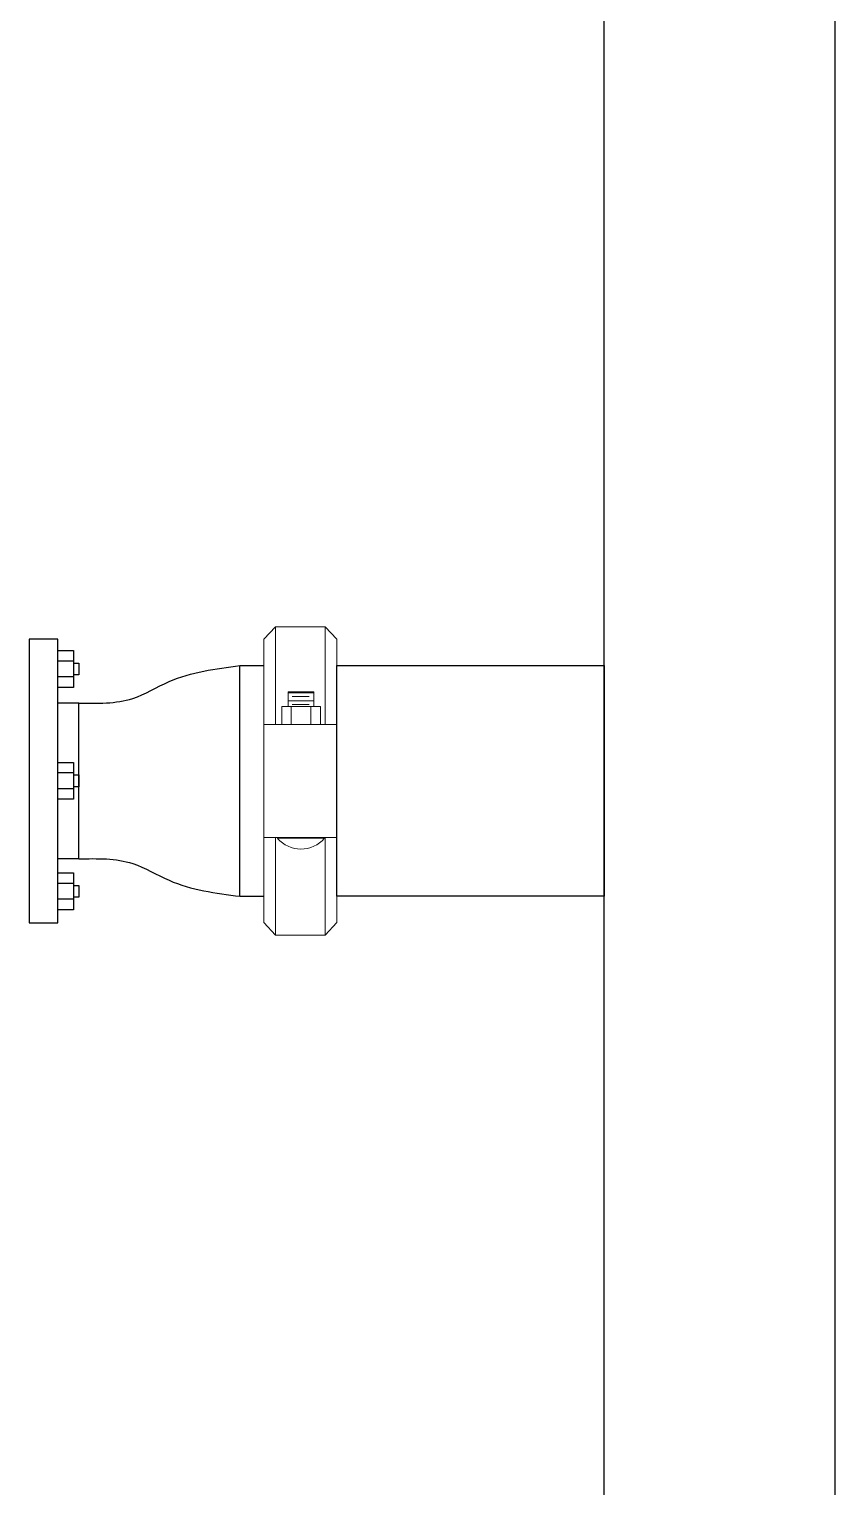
# Model space of a CAD drawing. Extents: x 226317 to 226469, y 8188101 to 8188260.
# Drawn here: x 226391.826 to 226392.224, y 8188234.214 to 8188234.935 of the extents above; entities that cross this region are included whole.
import ezdxf

# ---------------------------------------------------------------- set-up
doc = ezdxf.new("R2010")
doc.units = 0
doc.header["$LTSCALE"] = 15
doc.layers.get('0').update_dxf_attribs({"color": 250})
doc.layers.add('00-GTI-Acoples', color=250, linetype='Continuous')
doc.layers.add('A-SANITARIOS', color=250, linetype='Continuous')

# ---------------------------------------------------------------- blocks, each defined once
blk = doc.blocks.new('A$C363a55df')
at = {"layer": '00-GTI-Acoples', "linetype": 'Continuous', "lineweight": 0, "extrusion": (3.83476e-17, -1, 0)}
for p, q in [((-27.1, 105), (-18.4, 114.3)), ((-18.4, 41.9), (-18.4, 114.3)), ((18.4, 114.3), (-18.4, 114.3)), ((18.4, 41.9), (18.4, 114.3)), ((27.1, 105), (18.4, 114.3)), ((-27.1, 41.9), (-27.1, 105)), ((27.1, 41.9), (27.1, 105)), ((-9, 66), (0.5, 66)), ((-9, 55.1), (-9, 66)), ((0.5, 66), (10, 66)), ((10, 55.1), (10, 66)), ((-13.8, 41.9), (-13.8, 55.1)), ((-13.8, 55.1), (-6.7, 55.1)), ((-6.7, 41.9), (-6.7, 55.1)), ((-6.7, 55.1), (7.7, 55.1)), ((7.7, 41.9), (7.7, 55.1)), ((7.7, 55.1), (14.9, 55.1)), ((14.9, 41.9), (14.9, 55.1)), ((-27.1, 41.9), (-27.1, 21.6)), ((-25.4, 41.9), (-27.1, 41.9)), ((-6.4, 41.9), (-25.4, 41.9)), ((7.4, 41.9), (-6.4, 41.9)), ((26.4, 41.9), (7.4, 41.9)), ((27.1, 41.9), (26.4, 41.9)), ((27.1, 41.9), (27.1, 21.6)), ((-27.1, -21.6), (-27.1, 21.6)), ((27.1, -21.6), (27.1, 21.6)), ((-27.1, -21.6), (-27.1, -41.9)), ((27.1, -21.6), (27.1, -41.9)), ((-27.1, -41.9), (-25.4, -41.9)), ((-27.1, -105), (-27.1, -41.9)), ((-25.4, -41.9), (-6.4, -41.9)), ((-18.4, -114.3), (-18.4, -41.9)), ((-16.8, -42.5), (-16.8, -41.9)), ((-16.8, -42.5), (17.8, -42.5)), ((-6.4, -41.9), (7.4, -41.9)), ((7.4, -41.9), (26.4, -41.9)), ((17.8, -42.5), (17.8, -41.9)), ((18.4, -114.3), (18.4, -41.9)), ((26.4, -41.9), (27.1, -41.9)), ((27.1, -105), (27.1, -41.9)), ((-27.1, -105), (-18.4, -114.3)), ((27.1, -105), (18.4, -114.3)), ((18.4, -114.3), (-18.4, -114.3))]:
    blk.add_line(p, q, dxfattribs=at)
at = {"layer": '00-GTI-Acoples', "linetype": 'Continuous', "lineweight": 0}
for p, q in [((-27.1, 103.1), (-27.1, -103.1)), ((27.1, 103.1), (27.1, -103.1)), ((10, 65.3), (-9, 65.3)), ((10, 59.5), (-9, 59.5)), ((6.5, 62.5), (-6, 62.5)), ((6.5, 56.7), (-6, 56.7))]:
    blk.add_line(p, q, dxfattribs=at)
blk.add_arc((0.5, -27.6), 22.9, 220.8756, 319.1244, dxfattribs=at)
blk = doc.blocks.new('BOMBAS-28.02.2025')
at = {"layer": 'A-SANITARIOS', "color": 8}
for p, q in [((2.32326, -8.27643, 0), (2.30902, -8.27643, 0)), ((2.30902, -8.27643, 0), (2.30902, -8.41654, 0)), ((2.32326, -8.41654, 0), (2.32326, -8.27643, 0)), ((2.32326, -8.3003, 0), (2.32326, -8.28209, 0)), ((2.32326, -8.28209, 0), (2.33101, -8.28209, 0)), ((2.33101, -8.28209, 0), (2.33101, -8.3003, 0)), ((2.33101, -8.28728, 0), (2.32326, -8.28728, 0)), ((2.33101, -8.28728, 0), (2.32326, -8.28728, 0)), ((2.33101, -8.28829, 0), (2.33358, -8.28829, 0)), ((2.33358, -8.28829, 0), (2.33358, -8.2941, 0)), ((2.33101, -8.29507, 0), (2.32326, -8.29507, 0)), ((2.33101, -8.29507, 0), (2.32326, -8.29507, 0)), ((2.33358, -8.2941, 0), (2.33101, -8.2941, 0)), ((2.33101, -8.3003, 0), (2.32326, -8.3003, 0)), ((2.32326, -8.35554, 0), (2.32326, -8.33733, 0)), ((2.32326, -8.33733, 0), (2.33101, -8.33733, 0)), ((2.33101, -8.33733, 0), (2.33101, -8.35554, 0)), ((2.33101, -8.34252, 0), (2.32326, -8.34252, 0)), ((2.33101, -8.34252, 0), (2.32326, -8.34252, 0)), ((2.33101, -8.34353, 0), (2.33358, -8.34353, 0)), ((2.33358, -8.34353, 0), (2.33358, -8.34934, 0)), ((2.33101, -8.35032, 0), (2.32326, -8.35032, 0)), ((2.33101, -8.35032, 0), (2.32326, -8.35032, 0)), ((2.33358, -8.34934, 0), (2.33101, -8.34934, 0)), ((2.33101, -8.35554, 0), (2.32326, -8.35554, 0)), ((2.32326, -8.41011, 0), (2.32326, -8.3919, 0)), ((2.32326, -8.3919, 0), (2.33101, -8.3919, 0)), ((2.33101, -8.39709, 0), (2.32326, -8.39709, 0)), ((2.33101, -8.39709, 0), (2.32326, -8.39709, 0)), ((2.33101, -8.3919, 0), (2.33101, -8.41011, 0)), ((2.33101, -8.3981, 0), (2.33358, -8.3981, 0)), ((2.33358, -8.3981, 0), (2.33358, -8.40391, 0)), ((2.33101, -8.40488, 0), (2.32326, -8.40488, 0)), ((2.33101, -8.40488, 0), (2.32326, -8.40488, 0)), ((2.33358, -8.40391, 0), (2.33101, -8.40391, 0)), ((2.33101, -8.41011, 0), (2.32326, -8.41011, 0)), ((2.30902, -8.41654, 0), (2.32326, -8.41654, 0))]:
    blk.add_line(p, q, dxfattribs=at)
at = {"layer": 'A-SANITARIOS', "color": 8, "linetype": 'Continuous'}
for p, q in [((2.4132, -8.40349, 0), (2.4132, -8.28949, 0)), ((2.4132, -8.39649, 0), (2.4132, -8.29649, 0)), ((2.33358, -8.30798, 0), (2.32326, -8.30798, 0)), ((2.33358, -8.30798, 0), (2.32326, -8.30798, 0)), ((2.33358, -8.38499, 0), (2.33358, -8.30798, 0)), ((2.33358, -8.38499, 0), (2.33358, -8.30825, 0)), ((2.33358, -8.38499, 0), (2.32326, -8.38499, 0)), ((2.33358, -8.38499, 0), (2.32326, -8.38499, 0))]:
    blk.add_line(p, q, dxfattribs=at)
at = {"layer": 'A-SANITARIOS', "color": 8, "elevation": 0}
for points in [[(2.59318, -9.27828), (2.59318, -7.41469), (2.70718, -7.41469), (2.70718, -9.27828)], [(2.33101, -8.28829), (2.33358, -8.28829), (2.33358, -8.2941), (2.33101, -8.2941)], [(2.4132, -8.28949), (2.42497, -8.28949)], [(2.33101, -8.34353), (2.33358, -8.34353), (2.33358, -8.34934), (2.33101, -8.34934)], [(2.33101, -8.3981), (2.33358, -8.3981), (2.33358, -8.40391), (2.33101, -8.40391)], [(2.4132, -8.40349), (2.42497, -8.40349)]]:
    blk.add_lwpolyline(points, dxfattribs=at)
at = {"layer": 'A-SANITARIOS', "color": 8}
for points, elevation in [([(2.30902, -8.41654), (2.32326, -8.41654), (2.32326, -8.27643), (2.30902, -8.27643)], 0.00004), ([(2.33101, -8.3003), (2.32326, -8.3003), (2.32326, -8.28209), (2.33101, -8.28209)], 0.00004), ([(2.59318, -8.28949), (2.59318, -8.40349), (2.46104, -8.40349), (2.46104, -8.28949)], 0), ([(2.33101, -8.35554), (2.32326, -8.35554), (2.32326, -8.33733), (2.33101, -8.33733)], 0.00004), ([(2.33101, -8.41011), (2.32326, -8.41011), (2.32326, -8.3919), (2.33101, -8.3919)], 0.00004)]:
    blk.add_lwpolyline(points, close=True, dxfattribs=dict(at, elevation=elevation))
at = {"layer": 'A-SANITARIOS', "color": 8, "linetype": 'Continuous'}
for points in [[(2.33358, -8.30798, 0), (2.36018, -8.30568, 0), (2.37818, -8.2974, 0), (2.4132, -8.28949, 0)], [(2.33358, -8.38499, 0), (2.36018, -8.38729, 0), (2.37818, -8.39557, 0), (2.4132, -8.40349, 0)]]:
    blk.add_spline(points, degree=3, dxfattribs=at)
at = {"layer": 'A-SANITARIOS', "color": 8, "linetype": 'Continuous', "lineweight": 0, "xscale": 0.0006666666666666666, "yscale": 0.0006666666666666666, "zscale": 0.0006666666666666666}
blk.add_blockref('A$C363a55df', (2.44301, -8.34649, 0), dxfattribs=at)

msp = doc.modelspace()

# ---------------------------------------------------------------- block references
msp.add_blockref('BOMBAS-28.02.2025', (226389.51709, 8188242.90961))

doc.saveas('drawing.dxf')
